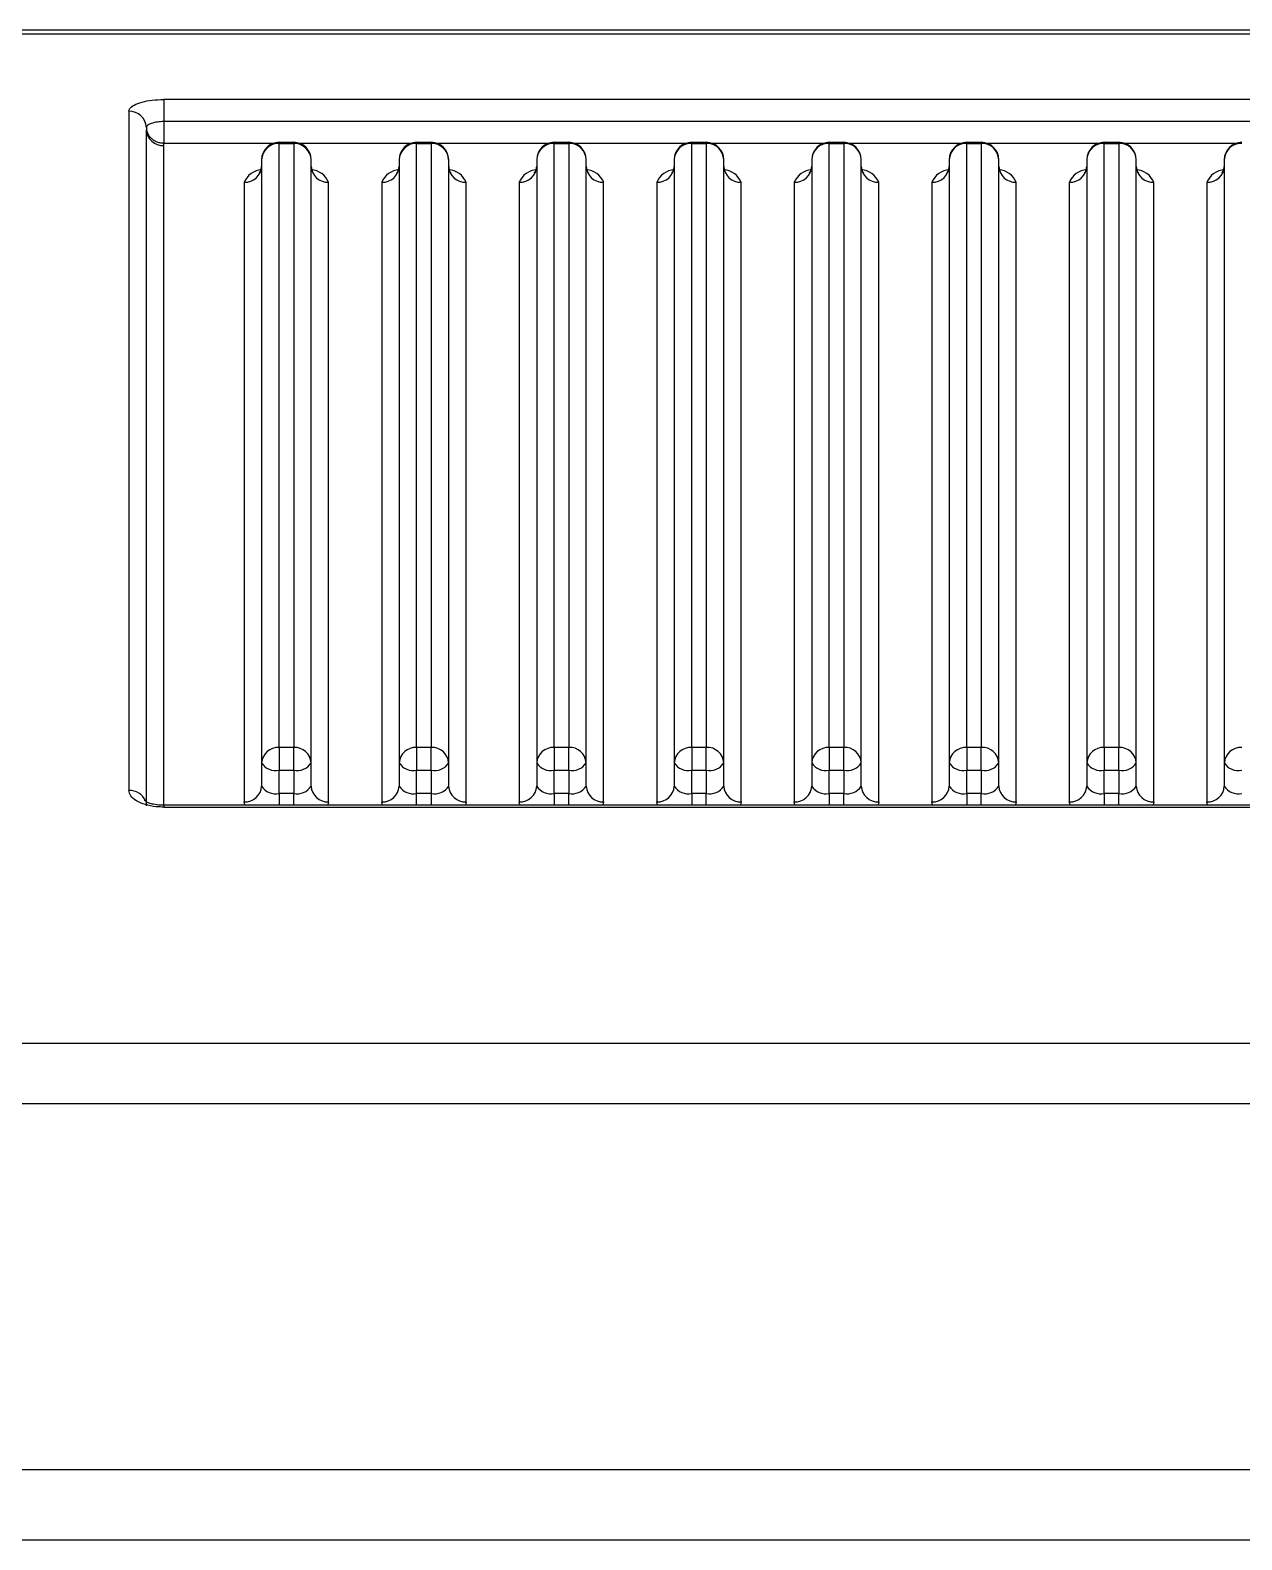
# Model space of a CAD drawing. Header units: millimetres. Extents: x -69706 to 52883, y -6882 to 68885.
# Drawn here: x 6130.6 to 6174.6, y 61153.7 to 61208.6 of the extents above; entities that cross this region are included whole.
import ezdxf

# ---------------------------------------------------------------- set-up
doc = ezdxf.new("R2010")
doc.units = ezdxf.units.MM
doc.layers.add('B2F-H-EQ-P-T20001$0$M-HVAC-EQPM', color=134, linetype='Continuous')

# ---------------------------------------------------------------- blocks, each defined once
blk = doc.blocks.new('B2F-H-EQ-P-T20001$0$CH-B2C-05、09-1000RT_20201019')
at = {"color": 0, "linetype": 'Continuous', "lineweight": 25}
for p, q in [((2330.466, -232.614), (1979.988, -232.614)), ((1979.988, -232.745), (2330.466, -232.745)), ((2329.731, -235.135), (2220.8, -235.135)), ((2220.8, -235.135), (2220.8, -235.938)), ((2219.53, -235.564), (2219.53, -260.261)), ((2329.731, -235.938), (2220.8, -235.938)), ((2220.165, -236.153), (2220.165, -236.233)), ((2220.165, -260.82), (2220.165, -236.233)), ((2220.8, -236.719), (2224.81, -236.719)), ((2220.8, -260.792), (2220.8, -236.81)), ((2224.991, -236.692), (2225.521, -236.692)), ((2224.991, -236.692), (2224.991, -236.731)), ((2224.991, -258.698), (2224.991, -236.731)), ((2224.991, -236.731), (2225.521, -236.731)), ((2225.521, -236.731), (2225.521, -236.692)), ((2225.521, -236.731), (2225.521, -258.698)), ((2225.701, -236.719), (2229.81, -236.719)), ((2229.991, -236.692), (2230.521, -236.692)), ((2229.991, -236.692), (2229.991, -236.731)), ((2229.991, -258.698), (2229.991, -236.731)), ((2229.991, -236.731), (2230.521, -236.731)), ((2230.521, -236.731), (2230.521, -236.692)), ((2230.521, -236.731), (2230.521, -258.698)), ((2230.702, -236.719), (2234.81, -236.719)), ((2234.991, -236.692), (2235.521, -236.692)), ((2234.991, -236.692), (2234.991, -236.731)), ((2234.991, -258.698), (2234.991, -236.731)), ((2234.991, -236.731), (2235.521, -236.731)), ((2235.521, -236.731), (2235.521, -236.692)), ((2235.521, -236.731), (2235.521, -258.698)), ((2235.702, -236.719), (2239.81, -236.719)), ((2239.991, -236.692), (2240.521, -236.692)), ((2239.991, -236.692), (2239.991, -236.731)), ((2239.991, -258.698), (2239.991, -236.731)), ((2239.991, -236.731), (2240.521, -236.731)), ((2240.521, -236.731), (2240.521, -236.692)), ((2240.521, -236.731), (2240.521, -258.698)), ((2240.702, -236.719), (2244.811, -236.719)), ((2244.991, -236.692), (2245.521, -236.692)), ((2244.991, -236.692), (2244.991, -236.731)), ((2244.991, -258.698), (2244.991, -236.731)), ((2244.991, -236.731), (2245.521, -236.731)), ((2245.521, -236.731), (2245.521, -236.692)), ((2245.521, -236.731), (2245.521, -258.698)), ((2245.702, -236.719), (2249.811, -236.719)), ((2249.991, -236.692), (2250.521, -236.692)), ((2249.991, -236.692), (2249.991, -236.731)), ((2249.991, -258.698), (2249.991, -236.731)), ((2249.991, -236.731), (2250.521, -236.731)), ((2250.521, -236.731), (2250.521, -236.692)), ((2250.521, -236.731), (2250.521, -258.698)), ((2250.702, -236.719), (2254.811, -236.719)), ((2254.991, -236.692), (2255.521, -236.692)), ((2254.991, -236.692), (2254.991, -236.731)), ((2254.991, -258.698), (2254.991, -236.731)), ((2254.991, -236.731), (2255.521, -236.731)), ((2255.521, -236.731), (2255.521, -236.692)), ((2255.521, -236.731), (2255.521, -258.698)), ((2255.702, -236.719), (2259.811, -236.719)), ((2224.356, -237.327), (2224.356, -259.259)), ((2226.156, -259.259), (2226.156, -237.327)), ((2229.356, -237.327), (2229.356, -259.259)), ((2231.156, -259.259), (2231.156, -237.327)), ((2234.356, -237.327), (2234.356, -259.259)), ((2236.156, -259.259), (2236.156, -237.327)), ((2239.356, -237.327), (2239.356, -259.259)), ((2241.156, -259.259), (2241.156, -237.327)), ((2244.356, -237.327), (2244.356, -259.259)), ((2246.156, -259.259), (2246.156, -237.327)), ((2249.356, -237.327), (2249.356, -259.259)), ((2251.156, -259.259), (2251.156, -237.327)), ((2254.356, -237.327), (2254.356, -259.259)), ((2256.156, -259.259), (2256.156, -237.327)), ((2259.356, -237.327), (2259.356, -259.259)), ((2223.721, -238.147), (2223.721, -260.681)), ((2226.791, -260.681), (2226.791, -238.147)), ((2228.721, -238.147), (2228.721, -260.681)), ((2231.791, -260.681), (2231.791, -238.147)), ((2233.721, -238.147), (2233.721, -260.681)), ((2236.791, -260.681), (2236.791, -238.147)), ((2238.721, -238.147), (2238.721, -260.681)), ((2241.791, -260.681), (2241.791, -238.147)), ((2243.721, -238.147), (2243.721, -260.681)), ((2246.791, -260.681), (2246.791, -238.147)), ((2248.721, -238.147), (2248.721, -260.681)), ((2251.791, -260.681), (2251.791, -238.147)), ((2253.721, -238.147), (2253.721, -260.681)), ((2256.791, -260.681), (2256.791, -238.147)), ((2258.721, -238.147), (2258.721, -260.681)), ((2224.991, -258.698), (2224.991, -259.525)), ((2225.521, -258.698), (2224.991, -258.698)), ((2225.521, -259.525), (2225.521, -258.698)), ((2230.521, -258.698), (2229.991, -258.698)), ((2229.991, -258.698), (2229.991, -259.525)), ((2230.521, -259.525), (2230.521, -258.698)), ((2234.991, -258.698), (2234.991, -259.525)), ((2235.521, -258.698), (2234.991, -258.698)), ((2235.521, -259.525), (2235.521, -258.698)), ((2239.991, -258.698), (2239.991, -259.525)), ((2240.521, -258.698), (2239.991, -258.698)), ((2240.521, -259.525), (2240.521, -258.698)), ((2244.991, -258.698), (2244.991, -259.525)), ((2245.521, -258.698), (2244.991, -258.698)), ((2245.521, -259.525), (2245.521, -258.698)), ((2250.521, -258.698), (2249.991, -258.698)), ((2249.991, -258.698), (2249.991, -259.525)), ((2250.521, -259.525), (2250.521, -258.698)), ((2255.521, -258.698), (2254.991, -258.698)), ((2254.991, -258.698), (2254.991, -259.525)), ((2255.521, -259.525), (2255.521, -258.698)), ((2224.356, -259.259), (2224.356, -260.104)), ((2224.991, -259.525), (2225.521, -259.525)), ((2224.991, -260.37), (2224.991, -259.525)), ((2225.521, -259.525), (2225.521, -260.37)), ((2226.156, -260.104), (2226.156, -259.259)), ((2229.356, -259.259), (2229.356, -260.104)), ((2229.991, -259.525), (2230.521, -259.525)), ((2229.991, -260.37), (2229.991, -259.525)), ((2230.521, -259.525), (2230.521, -260.37)), ((2231.156, -260.104), (2231.156, -259.259)), ((2234.356, -259.259), (2234.356, -260.104)), ((2234.991, -259.525), (2235.521, -259.525)), ((2234.991, -260.37), (2234.991, -259.525)), ((2235.521, -259.525), (2235.521, -260.37)), ((2236.156, -260.104), (2236.156, -259.259)), ((2239.356, -259.259), (2239.356, -260.104)), ((2239.991, -259.525), (2240.521, -259.525)), ((2239.991, -260.37), (2239.991, -259.525)), ((2240.521, -259.525), (2240.521, -260.37)), ((2241.156, -260.104), (2241.156, -259.259)), ((2244.356, -259.259), (2244.356, -260.104)), ((2244.991, -259.525), (2245.521, -259.525)), ((2244.991, -260.37), (2244.991, -259.525)), ((2245.521, -259.525), (2245.521, -260.37)), ((2246.156, -260.104), (2246.156, -259.259)), ((2249.356, -259.259), (2249.356, -260.104)), ((2249.991, -259.525), (2250.521, -259.525)), ((2249.991, -260.37), (2249.991, -259.525)), ((2250.521, -259.525), (2250.521, -260.37)), ((2251.156, -260.104), (2251.156, -259.259)), ((2254.356, -259.259), (2254.356, -260.104)), ((2254.991, -259.525), (2255.521, -259.525)), ((2254.991, -260.37), (2254.991, -259.525)), ((2255.521, -259.525), (2255.521, -260.37)), ((2256.156, -260.104), (2256.156, -259.259)), ((2259.356, -259.259), (2259.356, -260.104)), ((2225.521, -260.37), (2224.991, -260.37)), ((2224.991, -260.37), (2224.991, -260.792)), ((2225.521, -260.792), (2225.521, -260.37)), ((2230.521, -260.37), (2229.991, -260.37)), ((2229.991, -260.792), (2229.991, -260.37)), ((2230.521, -260.37), (2230.521, -260.792)), ((2235.521, -260.37), (2234.991, -260.37)), ((2234.991, -260.37), (2234.991, -260.792)), ((2235.521, -260.792), (2235.521, -260.37)), ((2240.521, -260.37), (2239.991, -260.37)), ((2239.991, -260.37), (2239.991, -260.792)), ((2240.521, -260.792), (2240.521, -260.37)), ((2245.521, -260.37), (2244.991, -260.37)), ((2244.991, -260.37), (2244.991, -260.792)), ((2245.521, -260.792), (2245.521, -260.37)), ((2250.521, -260.37), (2249.991, -260.37)), ((2249.991, -260.37), (2249.991, -260.792)), ((2250.521, -260.792), (2250.521, -260.37)), ((2255.521, -260.37), (2254.991, -260.37)), ((2254.991, -260.37), (2254.991, -260.792)), ((2255.521, -260.792), (2255.521, -260.37)), ((2220.8, -260.792), (2329.731, -260.792)), ((2220.8, -260.792), (2220.8, -260.869)), ((2220.8, -260.869), (2329.731, -260.869)), ((2415.337, -269.472), (1895.117, -269.472)), ((1895.117, -271.648), (2415.337, -271.648)), ((2415.337, -284.975), (1895.117, -284.975)), ((1895.117, -287.515), (2415.337, -287.515))]:
    blk.add_line(p, q, dxfattribs=at)
at = {"color": 0, "linetype": 'Continuous', "lineweight": 25, "flags": 128}
for points in [[(2223.749, -260.792), (2223.745, -260.785), (2223.721, -260.681)], [(2226.791, -260.681), (2226.766, -260.785), (2226.763, -260.792)], [(2228.749, -260.792), (2228.745, -260.785), (2228.721, -260.681)], [(2231.791, -260.681), (2231.767, -260.785), (2231.763, -260.792)], [(2233.749, -260.792), (2233.745, -260.785), (2233.721, -260.681)], [(2236.791, -260.681), (2236.767, -260.785), (2236.763, -260.792)], [(2238.749, -260.792), (2238.745, -260.785), (2238.721, -260.681)], [(2241.791, -260.681), (2241.767, -260.785), (2241.763, -260.792)], [(2243.749, -260.792), (2243.746, -260.785), (2243.721, -260.681)], [(2246.791, -260.681), (2246.767, -260.785), (2246.763, -260.792)], [(2248.749, -260.792), (2248.746, -260.785), (2248.721, -260.681)], [(2251.791, -260.681), (2251.767, -260.785), (2251.763, -260.792)], [(2253.749, -260.792), (2253.746, -260.785), (2253.721, -260.681)], [(2256.791, -260.681), (2256.767, -260.785), (2256.763, -260.792)], [(2258.749, -260.792), (2258.746, -260.785), (2258.721, -260.681)]]:
    blk.add_lwpolyline(points, dxfattribs=at)
at = {"color": 0, "linetype": 'Continuous', "lineweight": 25}
for centre, radius, start, end in [((2219.547, -236.182), 0.618, 2.6808, 91.6027), ((2220.772, -236.202), 0.608, 182.8808, 272.6275), ((2224.991, -237.327), 0.635, 90, 180), ((2224.972, -237.348), 0.616, 88.2451, 178.1276), ((2225.521, -237.327), 0.635, 0, 90), ((2225.54, -237.348), 0.616, 1.8722, 91.7444), ((2229.991, -237.327), 0.635, 90, 180), ((2229.972, -237.348), 0.616, 88.2451, 178.1276), ((2230.521, -237.327), 0.635, 0, 90), ((2230.54, -237.348), 0.616, 1.8722, 91.7444), ((2234.991, -237.327), 0.635, 90, 180), ((2234.972, -237.348), 0.616, 88.2451, 178.1276), ((2235.521, -237.327), 0.635, 0, 90), ((2235.54, -237.348), 0.617, 1.8941, 91.7332), ((2239.991, -237.327), 0.635, 90, 180), ((2239.972, -237.348), 0.617, 88.256, 178.1167), ((2240.521, -237.327), 0.635, 0, 90), ((2240.54, -237.348), 0.617, 1.8941, 91.7332), ((2244.991, -237.327), 0.635, 90, 180), ((2244.972, -237.348), 0.617, 88.256, 178.1167), ((2245.521, -237.327), 0.635, 0, 90), ((2245.54, -237.348), 0.617, 1.8941, 91.7332), ((2249.991, -237.327), 0.635, 90, 180), ((2249.973, -237.348), 0.617, 88.256, 178.1167), ((2250.521, -237.327), 0.635, 0, 90), ((2250.54, -237.348), 0.617, 1.8941, 91.7332), ((2254.991, -237.327), 0.635, 90, 180), ((2254.973, -237.348), 0.617, 88.256, 178.1167), ((2255.521, -237.327), 0.635, 0, 90), ((2255.54, -237.348), 0.617, 1.8879, 91.7394), ((2259.991, -237.327), 0.635, 90, 180), ((2259.973, -237.348), 0.617, 88.2606, 178.1121), ((2223.749, -237.54), 0.608, 267.3687, 357.0994), ((2224.408, -238.426), 0.741, 94.0014, 157.8817), ((2226.763, -237.54), 0.608, 182.9115, 272.6204), ((2226.104, -238.426), 0.741, 22.1116, 86.0052), ((2228.749, -237.54), 0.608, 267.3577, 357.1104), ((2229.408, -238.426), 0.741, 94.0014, 157.8817), ((2231.763, -237.54), 0.608, 182.9115, 272.6204), ((2231.104, -238.426), 0.741, 22.0997, 86.0171), ((2233.749, -237.54), 0.608, 267.3577, 357.1104), ((2234.408, -238.426), 0.741, 94.0014, 157.8817), ((2236.763, -237.54), 0.608, 182.8892, 272.632), ((2236.105, -238.426), 0.741, 22.0938, 86.0129), ((2238.749, -237.54), 0.608, 267.3577, 357.1104), ((2239.408, -238.426), 0.741, 94.0014, 157.8817), ((2241.763, -237.54), 0.608, 182.8892, 272.632), ((2241.105, -238.426), 0.741, 22.0938, 86.0129), ((2243.749, -237.54), 0.608, 267.3577, 357.1104), ((2244.408, -238.426), 0.741, 94.0014, 157.8817), ((2246.763, -237.54), 0.608, 182.8892, 272.632), ((2246.105, -238.426), 0.741, 22.0938, 86.0129), ((2248.749, -237.54), 0.608, 267.3577, 357.1104), ((2249.408, -238.426), 0.741, 94.0014, 157.8817), ((2251.763, -237.54), 0.608, 182.8892, 272.632), ((2251.105, -238.426), 0.741, 22.0938, 86.0129), ((2253.749, -237.54), 0.608, 267.3577, 357.1104), ((2254.408, -238.426), 0.741, 94.0014, 157.8817), ((2256.763, -237.54), 0.608, 182.8892, 272.632), ((2256.105, -238.426), 0.741, 22.0938, 86.0129), ((2258.749, -237.54), 0.608, 267.3577, 357.1104), ((2259.408, -238.426), 0.741, 94.0014, 157.8817), ((2224.956, -259.299), 0.601, 86.6583, 176.258), ((2225.556, -259.299), 0.601, 3.7416, 93.3314), ((2229.956, -259.299), 0.601, 86.6583, 176.258), ((2230.556, -259.299), 0.601, 3.7416, 93.3314), ((2234.956, -259.299), 0.601, 86.6583, 176.258), ((2235.556, -259.299), 0.602, 3.764, 93.3197), ((2239.956, -259.299), 0.601, 86.6693, 176.247), ((2240.556, -259.299), 0.602, 3.764, 93.3197), ((2244.956, -259.299), 0.601, 86.6693, 176.247), ((2245.556, -259.299), 0.602, 3.764, 93.3197), ((2249.956, -259.299), 0.601, 86.6693, 176.247), ((2250.556, -259.299), 0.602, 3.764, 93.3197), ((2254.956, -259.299), 0.601, 86.6693, 176.247), ((2255.556, -259.299), 0.601, 3.7577, 93.326), ((2259.957, -259.299), 0.601, 86.674, 176.2423), ((2224.86, -258.947), 0.593, 211.7972, 282.7722), ((2225.652, -258.947), 0.593, 257.2343, 328.2039), ((2229.86, -258.947), 0.593, 211.7972, 282.7722), ((2230.652, -258.947), 0.593, 257.2343, 328.2039), ((2234.86, -258.947), 0.593, 211.7972, 282.7722), ((2235.652, -258.947), 0.593, 257.2516, 328.179), ((2239.86, -258.947), 0.593, 211.8086, 282.7608), ((2240.652, -258.947), 0.593, 257.2516, 328.179), ((2244.86, -258.947), 0.593, 211.8086, 282.7608), ((2245.652, -258.947), 0.593, 257.2516, 328.179), ((2249.86, -258.947), 0.593, 211.8086, 282.7608), ((2250.652, -258.947), 0.593, 257.2516, 328.179), ((2254.86, -258.947), 0.593, 211.8086, 282.7608), ((2255.652, -258.947), 0.593, 257.2446, 328.1859), ((2259.86, -258.947), 0.593, 211.8141, 282.7554), ((2223.749, -260.073), 0.608, 267.3687, 357.0994), ((2224.86, -259.792), 0.593, 211.7972, 282.7722), ((2225.652, -259.792), 0.593, 257.2343, 328.2039), ((2226.763, -260.073), 0.608, 182.9115, 272.6204), ((2228.749, -260.074), 0.608, 267.3577, 357.1104), ((2229.86, -259.792), 0.593, 211.7972, 282.7722), ((2230.652, -259.792), 0.593, 257.2343, 328.2039), ((2231.763, -260.073), 0.608, 182.9115, 272.6204), ((2233.749, -260.074), 0.608, 267.3577, 357.1104), ((2234.86, -259.792), 0.593, 211.7972, 282.7722), ((2235.652, -259.791), 0.593, 257.2516, 328.179), ((2236.763, -260.074), 0.608, 182.8892, 272.632), ((2238.749, -260.074), 0.608, 267.3577, 357.1104), ((2239.86, -259.792), 0.593, 211.8086, 282.7608), ((2240.652, -259.791), 0.593, 257.2516, 328.179), ((2241.763, -260.074), 0.608, 182.8892, 272.632), ((2243.749, -260.074), 0.608, 267.3577, 357.1104), ((2244.86, -259.792), 0.593, 211.8086, 282.7608), ((2245.652, -259.791), 0.593, 257.2516, 328.179), ((2246.763, -260.074), 0.608, 182.8892, 272.632), ((2248.749, -260.074), 0.608, 267.3577, 357.1104), ((2249.86, -259.792), 0.593, 211.8086, 282.7608), ((2250.652, -259.791), 0.593, 257.2516, 328.179), ((2251.763, -260.074), 0.608, 182.8892, 272.632), ((2253.749, -260.074), 0.608, 267.3577, 357.1104), ((2254.86, -259.792), 0.593, 211.8086, 282.7608), ((2255.652, -259.791), 0.593, 257.2446, 328.1859), ((2256.763, -260.074), 0.608, 182.8892, 272.632), ((2258.749, -260.074), 0.608, 267.3577, 357.1104), ((2259.86, -259.791), 0.593, 211.8141, 282.7554), ((2219.55, -260.895), 0.634, 23.2371, 91.8323)]:
    blk.add_arc(centre, radius, start, end, dxfattribs=at)
for points, knots in [([(2219.53, -235.564), (2219.536, -235.531), (2219.552, -235.451), (2219.706, -235.331), (2219.993, -235.222), (2220.373, -235.149), (2220.657, -235.14), (2220.8, -235.135)], [0, 0, 0, 0, 0.144114, 0.359039, 0.573104, 0.786581, 1, 1, 1, 1]), ([(2220.8, -235.938), (2220.72, -235.942), (2220.597, -235.948), (2220.449, -235.976), (2220.366, -235.999), (2220.299, -236.023), (2220.241, -236.052), (2220.179, -236.096), (2220.17, -236.132), (2220.165, -236.153)], [0, 0, 0, 0, 0.237936, 0.365527, 0.499641, 0.559183, 0.662888, 0.809475, 1, 1, 1, 1]), ([(2220.8, -235.938), (2220.8, -236.014), (2220.8, -236.166), (2220.8, -236.398), (2220.8, -236.598), (2220.8, -236.679), (2220.8, -236.719)], [0, 0, 0, 0, 0.250103, 0.499928, 0.749915, 1, 1, 1, 1]), ([(2220.165, -236.153), (2220.171, -236.212), (2220.186, -236.34), (2220.281, -236.489), (2220.397, -236.595), (2220.512, -236.662), (2220.649, -236.71), (2220.748, -236.716), (2220.8, -236.719)], [0, 0, 0, 0, 0.197513, 0.429385, 0.559083, 0.697293, 0.844315, 1, 1, 1, 1]), ([(2220.8, -236.81), (2220.8, -236.78), (2220.8, -236.749), (2220.8, -236.719), (2220.8, -236.719)], [0, 0, 0, 0, 0.975663, 1, 1, 1, 1]), ([(2224.268, -237.816), (2224.266, -237.817), (2224.259, -237.822), (2224.311, -237.772), (2224.351, -237.667), (2224.355, -237.591), (2224.356, -237.571)], [0, 0, 0, 0, 0.086158, 0.427737, 0.8455, 1, 1, 1, 1]), ([(2226.156, -237.571), (2226.169, -237.647), (2226.188, -237.766), (2226.253, -237.823), (2226.245, -237.817), (2226.244, -237.816)], [0, 0, 0, 0, 0.584603, 0.914946, 1, 1, 1, 1]), ([(2229.268, -237.816), (2229.266, -237.817), (2229.259, -237.822), (2229.311, -237.772), (2229.351, -237.667), (2229.355, -237.591), (2229.356, -237.571)], [0, 0, 0, 0, 0.086158, 0.427737, 0.8455, 1, 1, 1, 1]), ([(2231.156, -237.571), (2231.169, -237.647), (2231.189, -237.766), (2231.254, -237.823), (2231.245, -237.817), (2231.244, -237.816)], [0, 0, 0, 0, 0.584603, 0.914946, 1, 1, 1, 1]), ([(2234.268, -237.816), (2234.266, -237.817), (2234.259, -237.822), (2234.311, -237.772), (2234.351, -237.667), (2234.355, -237.591), (2234.356, -237.571)], [0, 0, 0, 0, 0.086158, 0.427737, 0.8455, 1, 1, 1, 1]), ([(2236.156, -237.571), (2236.169, -237.647), (2236.189, -237.766), (2236.254, -237.823), (2236.245, -237.817), (2236.244, -237.816)], [0, 0, 0, 0, 0.584591, 0.914943, 1, 1, 1, 1]), ([(2239.268, -237.816), (2239.266, -237.817), (2239.259, -237.822), (2239.311, -237.772), (2239.351, -237.667), (2239.355, -237.591), (2239.356, -237.571)], [0, 0, 0, 0, 0.086158, 0.427737, 0.8455, 1, 1, 1, 1]), ([(2241.156, -237.571), (2241.169, -237.647), (2241.189, -237.766), (2241.254, -237.823), (2241.245, -237.817), (2241.244, -237.816)], [0, 0, 0, 0, 0.584591, 0.914943, 1, 1, 1, 1]), ([(2244.268, -237.816), (2244.267, -237.817), (2244.259, -237.822), (2244.311, -237.772), (2244.352, -237.667), (2244.355, -237.591), (2244.356, -237.571)], [0, 0, 0, 0, 0.086158, 0.427737, 0.8455, 1, 1, 1, 1]), ([(2246.156, -237.571), (2246.169, -237.647), (2246.189, -237.766), (2246.254, -237.823), (2246.246, -237.817), (2246.244, -237.816)], [0, 0, 0, 0, 0.584599, 0.914956, 1, 1, 1, 1]), ([(2249.268, -237.816), (2249.267, -237.817), (2249.259, -237.822), (2249.311, -237.772), (2249.352, -237.667), (2249.355, -237.591), (2249.356, -237.571)], [0, 0, 0, 0, 0.086158, 0.427737, 0.8455, 1, 1, 1, 1]), ([(2251.156, -237.571), (2251.169, -237.647), (2251.189, -237.766), (2251.254, -237.823), (2251.246, -237.817), (2251.244, -237.816)], [0, 0, 0, 0, 0.584599, 0.914956, 1, 1, 1, 1]), ([(2254.268, -237.816), (2254.267, -237.817), (2254.259, -237.822), (2254.311, -237.772), (2254.352, -237.667), (2254.355, -237.591), (2254.356, -237.571)], [0, 0, 0, 0, 0.086158, 0.427737, 0.8455, 1, 1, 1, 1]), ([(2256.156, -237.571), (2256.169, -237.647), (2256.189, -237.766), (2256.254, -237.823), (2256.246, -237.817), (2256.244, -237.816)], [0, 0, 0, 0, 0.584599, 0.914956, 1, 1, 1, 1]), ([(2259.268, -237.816), (2259.267, -237.817), (2259.259, -237.822), (2259.311, -237.772), (2259.352, -237.667), (2259.355, -237.591), (2259.356, -237.571)], [0, 0, 0, 0, 0.086158, 0.427773, 0.8455, 1, 1, 1, 1]), ([(2220.8, -260.869), (2220.707, -260.866), (2220.472, -260.859), (2220.115, -260.786), (2219.792, -260.648), (2219.572, -260.466), (2219.544, -260.33), (2219.53, -260.261)], [0, 0, 0, 0, 0.139654, 0.354194, 0.569258, 0.784572, 1, 1, 1, 1]), ([(2220.108, -260.638), (2220.106, -260.636), (2220.1, -260.629), (2220.141, -260.662), (2220.249, -260.71), (2220.429, -260.76), (2220.624, -260.791), (2220.755, -260.788), (2220.8, -260.787)], [0, 0, 0, 0, 0.060788, 0.228699, 0.421785, 0.630698, 0.872316, 1, 1, 1, 1])]:
    blk.add_open_spline(points, degree=3, knots=knots, dxfattribs=at)

msp = doc.modelspace()

# ---------------------------------------------------------------- block references
at = {"layer": 'B2F-H-EQ-P-T20001$0$M-HVAC-EQPM'}
msp.add_blockref('B2F-H-EQ-P-T20001$0$CH-B2C-05、09-1000RT_20201019', (3914.631, 61441.218, 8.109), dxfattribs=at)

doc.saveas('drawing.dxf')
